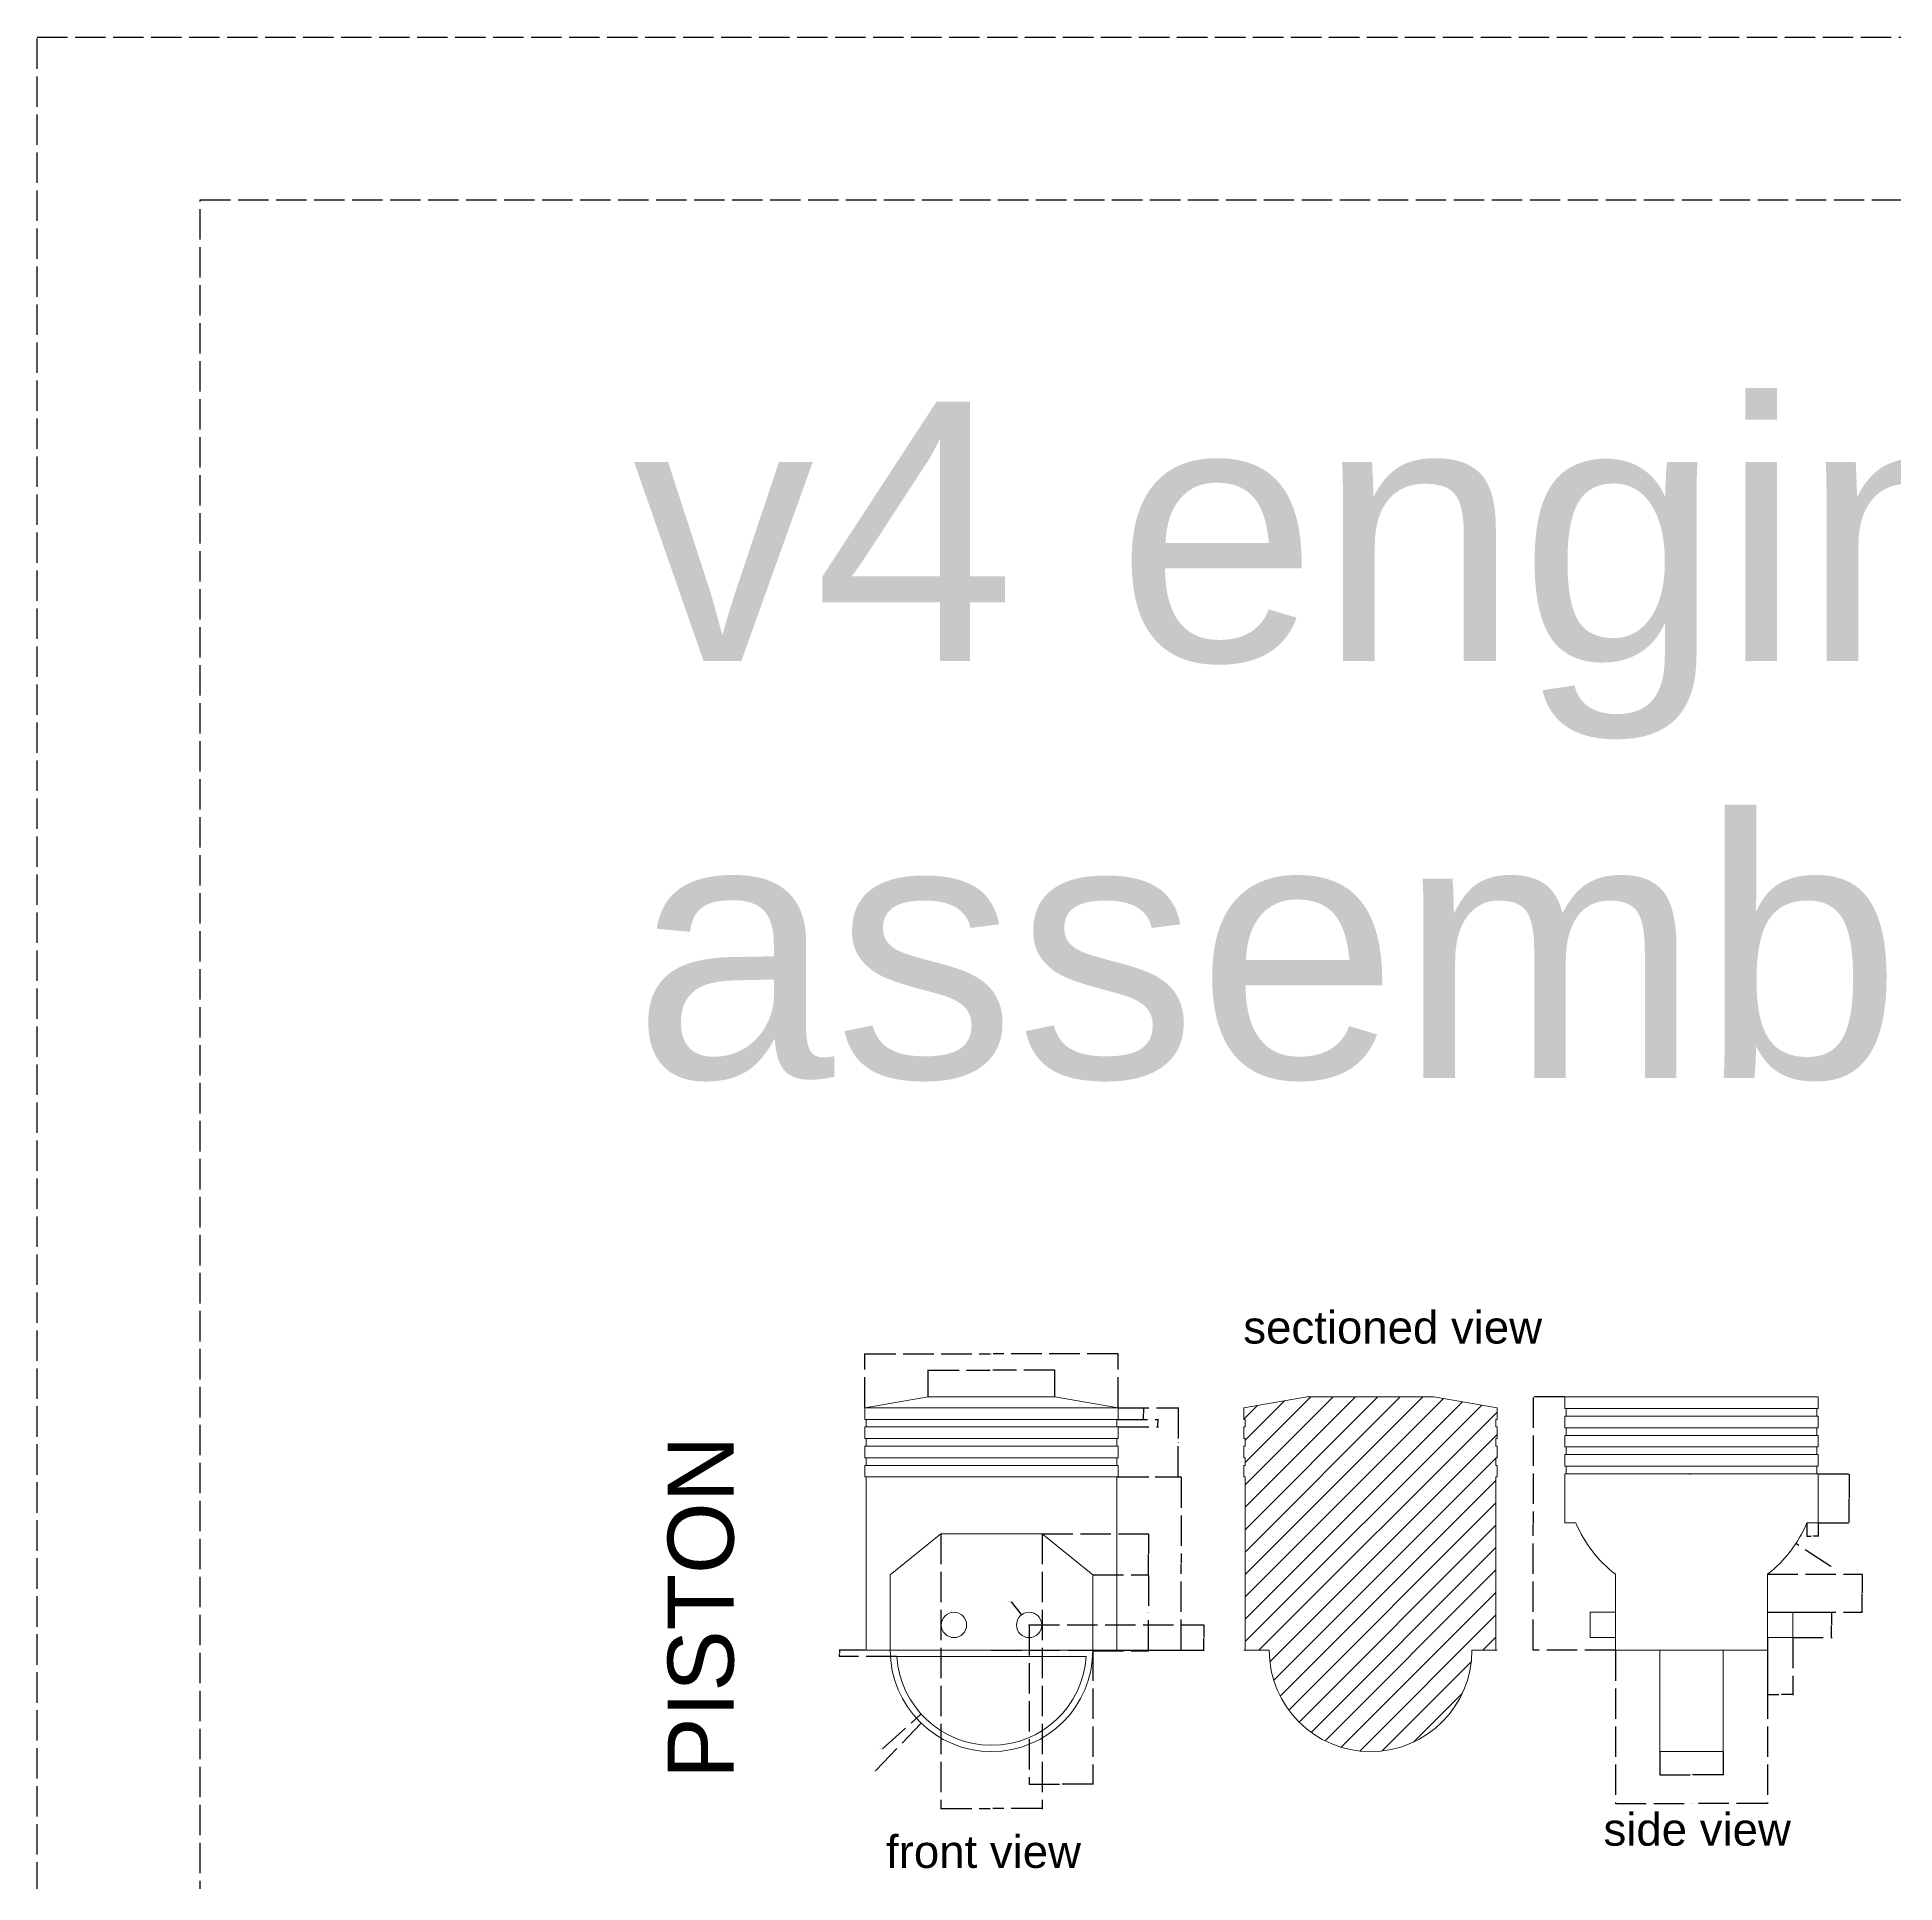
# Model space of a CAD drawing. Header units: inches. Extents: x -144 to 2107, y -181 to 1647.
# Drawn here: x -144 to 589, y 918 to 1647 of the extents above; entities that cross this region are included whole.
import ezdxf

# ---------------------------------------------------------------- set-up
doc = ezdxf.new("R2010")
doc.units = ezdxf.units.IN
doc.header["$MEASUREMENT"] = 0
doc.linetypes.add('ACAD_ISO02W100', pattern=[15, 12, -3])
doc.layers.add('Layer7', color=30, linetype='ACAD_ISO02W100')
doc.layers.add('piston', color=10, linetype='FENCELINE2', lineweight=15)
doc.styles.add('Annotative', font='arial.ttf')
doc.styles.get("Standard").update_dxf_attribs({"font": 'arial.ttf'})
doc.linetypes.add('FENCELINE2', pattern='A,0.25,-0.1,[132,ltypeshp.shx,S=0.1,R=0,X=-0.1,Y=0],-0.1,1', length=1.45)
doc.dimstyles.get("Standard").update_dxf_attribs({"dimtxt": 0.18, "dimasz": 0.18, "dimexe": 0.18, "dimexo": 0.0625, "dimgap": 0.09, "dimtad": 0, "dimtih": 1, "dimtoh": 1, "dimdec": 4, "dimzin": 0, "dimdsep": 46, "dimtxsty": 'Standard', "dimcen": 0.09, "dimadec": 0, "dimazin": 0, "dimtfac": 1, "dimtdec": 4, "dimtofl": 0, "dimtmove": 0, "dimatfit": 3, "dimfxl": 1, "dimtolj": 1, "dimtzin": 0, "dimarcsym": 0})

# ---------------------------------------------------------------- blocks, each defined once
blk = doc.blocks.new('*U27')
at = {"layer": 'piston'}
for p, q in [((4.25, -50), (4.25, 50)), ((8.83, -50), (8.83, 50))]:
    blk.add_line(p, q, dxfattribs=at)
blk = doc.blocks.new('*U28')
at = {"layer": 'piston', "color": 0, "linetype": 'ByBlock', "lineweight": -2, "transparency": 16777216, "rotation": 270}
for p in [(500, 800), (500, 792.42), (500, 784.84), (500, 777.26)]:
    blk.add_blockref('*U27', p, dxfattribs=at)
blk = doc.blocks.new('*U75')
at = {"layer": 'piston'}
for p, q in [((4.58, 49.5), (4.58, -0.5)), ((7.58, 49.5), (7.58, -0.5))]:
    blk.add_line(p, q, dxfattribs=at)
blk = doc.blocks.new('*U76')
at = {"layer": 'piston', "color": 0, "linetype": 'ByBlock', "lineweight": -2, "transparency": 16777216, "rotation": 270}
for p in [(501.78, 1109.75), (501.78, 1102.17), (501.78, 1094.59), (501.78, 1087.01)]:
    blk.add_blockref('*U75', p, dxfattribs=at)
blk = doc.blocks.new('*U77')
at = {"layer": 'piston'}
for p, q in [((4.58, 49.5), (4.58, -0.5)), ((7.58, 49.5), (7.58, -0.5))]:
    blk.add_line(p, q, dxfattribs=at)
blk = doc.blocks.new('*U78')
at = {"layer": 'piston', "color": 0, "linetype": 'ByBlock', "lineweight": -2, "transparency": 16777216, "rotation": 270}
for p in [(501.78, 1109.75), (501.78, 1102.17), (501.78, 1094.59), (501.78, 1087.01)]:
    blk.add_blockref('*U77', p, dxfattribs=at)
blk = doc.blocks.new('*D79')
at = {"layer": 'Defpoints', "color": 0, "transparency": 16777216}
for p in [(282.41, 1105.5), (282.41, 1100.92), (292.43, 1100.92)]:
    blk.add_point(p, dxfattribs=at)
at = {"layer": 'Layer7', "color": 0, "lineweight": -2, "transparency": 16777216}
for p, q in [((282.48, 1105.5), (292.61, 1105.5)), ((282.48, 1100.92), (292.61, 1100.92)), ((292.43, 1105.32), (292.43, 1103.39)), ((292.43, 1101.1), (292.43, 1103.03))]:
    blk.add_line(p, q, dxfattribs=at)
at = {"layer": 'Layer7', "color": 0, "transparency": 16777216}
for points in [[(292.4, 1105.32), (292.46, 1105.32), (292.43, 1105.5)], [(292.4, 1101.1), (292.46, 1101.1), (292.43, 1100.92)]]:
    blk.add_solid(points, dxfattribs=at)
at = {"layer": 'Layer7', "color": 0, "transparency": 16777216, "insert": (292.43, 1103.21), "char_height": 0.18, "attachment_point": 5}
blk.add_mtext('\\A1;4.5800', dxfattribs=at)
blk = doc.blocks.new('*D80')
at = {"layer": 'Defpoints', "color": 0, "transparency": 16777216}
for p in [(281.91, 1100.92), (298.09, 1100.92), (282.41, 1097.92)]:
    blk.add_point(p, dxfattribs=at)
at = {"layer": 'Layer7', "color": 0, "lineweight": -2, "transparency": 16777216}
for p, q in [((281.98, 1100.92), (298.27, 1100.92)), ((298.09, 1100.74), (298.09, 1099.6)), ((282.48, 1097.92), (298.27, 1097.92)), ((298.09, 1098.1), (298.09, 1099.24))]:
    blk.add_line(p, q, dxfattribs=at)
at = {"layer": 'Layer7', "color": 0, "transparency": 16777216}
for points in [[(298.06, 1100.74), (298.12, 1100.74), (298.09, 1100.92)], [(298.06, 1098.1), (298.12, 1098.1), (298.09, 1097.92)]]:
    blk.add_solid(points, dxfattribs=at)
at = {"layer": 'Layer7', "color": 0, "transparency": 16777216, "insert": (298.09, 1099.42), "char_height": 0.18, "attachment_point": 5}
blk.add_mtext('\\A1;3.0000', dxfattribs=at)
blk = doc.blocks.new('*D81')
at = {"layer": 'Defpoints', "color": 0, "transparency": 16777216}
for p in [(282.41, 1126.74), (182.41, 1105.5), (282.41, 1105.5)]:
    blk.add_point(p, dxfattribs=at)
at = {"layer": 'Layer7', "color": 0, "lineweight": -2, "transparency": 16777216}
for p, q in [((182.41, 1105.56), (182.41, 1126.92)), ((182.59, 1126.74), (231.82, 1126.74)), ((282.23, 1126.74), (233.01, 1126.74)), ((282.41, 1105.56), (282.41, 1126.92))]:
    blk.add_line(p, q, dxfattribs=at)
at = {"layer": 'Layer7', "color": 0, "transparency": 16777216}
for points in [[(182.59, 1126.77), (182.59, 1126.71), (182.41, 1126.74)], [(282.23, 1126.77), (282.23, 1126.71), (282.41, 1126.74)]]:
    blk.add_solid(points, dxfattribs=at)
at = {"layer": 'Layer7', "color": 0, "transparency": 16777216, "insert": (232.41, 1126.74), "char_height": 0.18, "attachment_point": 5}
blk.add_mtext('\\A1;100.0000', dxfattribs=at)
blk = doc.blocks.new('*D82')
at = {"layer": 'Defpoints', "color": 0, "transparency": 16777216}
for p in [(257.41, 1120.3), (207.41, 1109.75), (257.41, 1109.75)]:
    blk.add_point(p, dxfattribs=at)
at = {"layer": 'Layer7', "color": 0, "lineweight": -2, "transparency": 16777216}
for p, q in [((207.41, 1109.81), (207.41, 1120.48)), ((207.59, 1120.3), (231.88, 1120.3)), ((257.23, 1120.3), (232.95, 1120.3)), ((257.41, 1109.81), (257.41, 1120.48))]:
    blk.add_line(p, q, dxfattribs=at)
at = {"layer": 'Layer7', "color": 0, "transparency": 16777216}
for points in [[(207.59, 1120.33), (207.59, 1120.27), (207.41, 1120.3)], [(257.23, 1120.33), (257.23, 1120.27), (257.41, 1120.3)]]:
    blk.add_solid(points, dxfattribs=at)
at = {"layer": 'Layer7', "color": 0, "transparency": 16777216, "insert": (232.41, 1120.3), "char_height": 0.18, "attachment_point": 5}
blk.add_mtext('\\A1;50.0000', dxfattribs=at)
blk = doc.blocks.new('*D83')
at = {"layer": 'Defpoints', "color": 0, "transparency": 16777216}
for p in [(282.41, 1105.5), (306.16, 1105.5), (282.41, 1078.18)]:
    blk.add_point(p, dxfattribs=at)
at = {"layer": 'Layer7', "color": 0, "lineweight": -2, "transparency": 16777216}
for p, q in [((282.48, 1105.5), (306.34, 1105.5)), ((306.16, 1105.32), (306.16, 1092.02)), ((306.16, 1078.36), (306.16, 1091.66)), ((282.48, 1078.18), (306.34, 1078.18))]:
    blk.add_line(p, q, dxfattribs=at)
at = {"layer": 'Layer7', "color": 0, "transparency": 16777216}
for points in [[(306.13, 1105.32), (306.19, 1105.32), (306.16, 1105.5)], [(306.13, 1078.36), (306.19, 1078.36), (306.16, 1078.18)]]:
    blk.add_solid(points, dxfattribs=at)
at = {"layer": 'Layer7', "color": 0, "transparency": 16777216, "insert": (306.16, 1091.84), "char_height": 0.18, "attachment_point": 5}
blk.add_mtext('\\A1;27.3200', dxfattribs=at)
blk = doc.blocks.new('*D84')
at = {"layer": 'Defpoints', "color": 0, "transparency": 16777216}
for p in [(281.91, 1078.18), (281.91, 1009.75), (307.23, 1009.75)]:
    blk.add_point(p, dxfattribs=at)
at = {"layer": 'Layer7', "color": 0, "lineweight": -2, "transparency": 16777216}
for p, q in [((281.98, 1078.18), (307.41, 1078.18)), ((307.23, 1078), (307.23, 1044.15)), ((307.23, 1009.93), (307.23, 1043.78)), ((281.98, 1009.75), (307.41, 1009.75))]:
    blk.add_line(p, q, dxfattribs=at)
at = {"layer": 'Layer7', "color": 0, "transparency": 16777216}
for points in [[(307.2, 1078), (307.26, 1078), (307.23, 1078.18)], [(307.2, 1009.93), (307.26, 1009.93), (307.23, 1009.75)]]:
    blk.add_solid(points, dxfattribs=at)
at = {"layer": 'Layer7', "color": 0, "transparency": 16777216, "insert": (307.23, 1043.97), "char_height": 0.18, "attachment_point": 5}
blk.add_mtext('\\A1;68.4300', dxfattribs=at)
blk = doc.blocks.new('*D85')
at = {"layer": 'Defpoints', "color": 0, "transparency": 16777216}
for p in [(272.41, 1039.5), (272.41, 1009.5), (294.33, 1009.5)]:
    blk.add_point(p, dxfattribs=at)
at = {"layer": 'Layer7', "color": 0, "lineweight": -2, "transparency": 16777216}
for p, q in [((272.48, 1039.5), (294.51, 1039.5)), ((294.33, 1039.32), (294.33, 1024.68)), ((294.33, 1009.68), (294.33, 1024.32)), ((272.48, 1009.5), (294.51, 1009.5))]:
    blk.add_line(p, q, dxfattribs=at)
at = {"layer": 'Layer7', "color": 0, "transparency": 16777216}
for points in [[(294.3, 1039.32), (294.36, 1039.32), (294.33, 1039.5)], [(294.3, 1009.68), (294.36, 1009.68), (294.33, 1009.5)]]:
    blk.add_solid(points, dxfattribs=at)
at = {"layer": 'Layer7', "color": 0, "transparency": 16777216, "insert": (294.33, 1024.5), "char_height": 0.18, "attachment_point": 5}
blk.add_mtext('\\A1;30.0000', dxfattribs=at)
blk = doc.blocks.new('*D86')
at = {"layer": 'Defpoints', "color": 0, "transparency": 16777216}
for p in [(252.41, 1055.75), (272.41, 1039.5), (294.33, 1039.5)]:
    blk.add_point(p, dxfattribs=at)
at = {"layer": 'Layer7', "color": 0, "lineweight": -2, "transparency": 16777216}
for p, q in [((252.48, 1055.75), (294.51, 1055.75)), ((294.33, 1055.57), (294.33, 1047.81)), ((294.33, 1039.68), (294.33, 1047.44)), ((272.48, 1039.5), (294.51, 1039.5))]:
    blk.add_line(p, q, dxfattribs=at)
at = {"layer": 'Layer7', "color": 0, "transparency": 16777216}
for points in [[(294.3, 1055.57), (294.36, 1055.57), (294.33, 1055.75)], [(294.3, 1039.68), (294.36, 1039.68), (294.33, 1039.5)]]:
    blk.add_solid(points, dxfattribs=at)
at = {"layer": 'Layer7', "color": 0, "transparency": 16777216, "insert": (294.33, 1047.62), "char_height": 0.18, "attachment_point": 5}
blk.add_mtext('\\A1;16.2529', dxfattribs=at)
blk = doc.blocks.new('*D87')
at = {"layer": 'Defpoints', "color": 0, "transparency": 16777216}
for p in [(212.41, 1055.75), (252.41, 1055.75), (252.41, 947.25)]:
    blk.add_point(p, dxfattribs=at)
at = {"layer": 'Layer7', "color": 0, "lineweight": -2, "transparency": 16777216}
for p, q in [((212.41, 1055.69), (212.41, 947.07)), ((252.41, 1055.69), (252.41, 947.07)), ((212.59, 947.25), (231.88, 947.25)), ((252.23, 947.25), (232.95, 947.25))]:
    blk.add_line(p, q, dxfattribs=at)
at = {"layer": 'Layer7', "color": 0, "transparency": 16777216}
for points in [[(212.59, 947.28), (212.59, 947.22), (212.41, 947.25)], [(252.23, 947.28), (252.23, 947.22), (252.41, 947.25)]]:
    blk.add_solid(points, dxfattribs=at)
at = {"layer": 'Layer7', "color": 0, "transparency": 16777216, "insert": (232.41, 947.25), "char_height": 0.18, "attachment_point": 5}
blk.add_mtext('\\A1;40.0000', dxfattribs=at)
blk = doc.blocks.new('*D88')
at = {"layer": 'Defpoints', "color": 0, "transparency": 16777216}
for p in [(247.24, 1019.75), (272.41, 1009.75), (272.41, 956.92)]:
    blk.add_point(p, dxfattribs=at)
at = {"layer": 'Layer7', "color": 0, "lineweight": -2, "transparency": 16777216}
for p, q in [((247.24, 1019.69), (247.24, 956.74)), ((272.41, 1009.69), (272.41, 956.74)), ((247.42, 956.92), (259.31, 956.92)), ((272.23, 956.92), (260.35, 956.92))]:
    blk.add_line(p, q, dxfattribs=at)
at = {"layer": 'Layer7', "color": 0, "transparency": 16777216}
for points in [[(247.42, 956.95), (247.42, 956.89), (247.24, 956.92)], [(272.23, 956.95), (272.23, 956.89), (272.41, 956.92)]]:
    blk.add_solid(points, dxfattribs=at)
at = {"layer": 'Layer7', "color": 0, "transparency": 16777216, "insert": (259.83, 956.92), "char_height": 0.18, "attachment_point": 5}
blk.add_mtext('\\A1;25.1731', dxfattribs=at)
blk = doc.blocks.new('*D89')
at = {"layer": 'Defpoints', "color": 0, "transparency": 16777216}
for p in [(247.24, 1019.75), (232.41, 1009.75), (316.2, 1009.75)]:
    blk.add_point(p, dxfattribs=at)
at = {"layer": 'Layer7', "color": 0, "lineweight": -2, "transparency": 16777216}
for p, q in [((247.3, 1019.75), (316.38, 1019.75)), ((316.2, 1019.57), (316.2, 1014.93)), ((316.2, 1009.93), (316.2, 1014.57)), ((232.48, 1009.75), (316.38, 1009.75))]:
    blk.add_line(p, q, dxfattribs=at)
at = {"layer": 'Layer7', "color": 0, "transparency": 16777216}
for points in [[(316.17, 1019.57), (316.23, 1019.57), (316.2, 1019.75)], [(316.17, 1009.93), (316.23, 1009.93), (316.2, 1009.75)]]:
    blk.add_solid(points, dxfattribs=at)
at = {"layer": 'Layer7', "color": 0, "transparency": 16777216, "insert": (316.2, 1014.75), "char_height": 0.18, "attachment_point": 5}
blk.add_mtext('\\A1;10.0000', dxfattribs=at)
blk = doc.blocks.new('*D90')
at = {"layer": 'Defpoints', "color": 0, "transparency": 16777216}
for p in [(244.2, 1023.72), (250.29, 1015.79)]:
    blk.add_point(p, dxfattribs=at)
at = {"layer": 'Layer7', "color": 0, "lineweight": -2, "transparency": 16777216}
for p, q in [((240.01, 1028.93), (240.19, 1028.93)), ((240.19, 1028.93), (244.09, 1023.86)), ((247.15, 1019.75), (247.33, 1019.75)), ((247.24, 1019.66), (247.24, 1019.84))]:
    blk.add_line(p, q, dxfattribs=at)
at = {"layer": 'Layer7', "color": 0, "transparency": 16777216}
blk.add_solid([(244.11, 1023.88), (244.06, 1023.84), (244.2, 1023.72)], dxfattribs=at)
at = {"layer": 'Layer7', "color": 0, "transparency": 16777216, "insert": (239.37, 1028.93), "char_height": 0.18, "attachment_point": 5}
blk.add_mtext('\\A1;∅10.0000', dxfattribs=at)
blk = doc.blocks.new('*D91')
at = {"layer": 'Defpoints', "color": 0, "transparency": 16777216}
for p in [(232.41, 1009.75), (204.68, 980.92)]:
    blk.add_point(p, dxfattribs=at)
at = {"layer": 'Layer7', "color": 0, "lineweight": -2, "transparency": 16777216}
for p, q in [((232.32, 1009.75), (232.5, 1009.75)), ((232.41, 1009.66), (232.41, 1009.84)), ((186.76, 962.29), (204.56, 980.79)), ((186.58, 962.29), (186.76, 962.29))]:
    blk.add_line(p, q, dxfattribs=at)
at = {"layer": 'Layer7', "color": 0, "transparency": 16777216}
blk.add_solid([(204.54, 980.81), (204.58, 980.77), (204.68, 980.92)], dxfattribs=at)
at = {"layer": 'Layer7', "color": 0, "transparency": 16777216, "insert": (185.96, 962.29), "char_height": 0.18, "attachment_point": 5}
blk.add_mtext('\\A1;R40.0000', dxfattribs=at)
blk = doc.blocks.new('*D92')
at = {"layer": 'Defpoints', "color": 0, "transparency": 16777216}
for p in [(232.41, 1009.75), (204.6, 984.6)]:
    blk.add_point(p, dxfattribs=at)
at = {"layer": 'Layer7', "color": 0, "lineweight": -2, "transparency": 16777216}
for p, q in [((232.32, 1009.75), (232.5, 1009.75)), ((232.41, 1009.66), (232.41, 1009.84)), ((189.5, 970.95), (204.46, 984.48)), ((189.32, 970.95), (189.5, 970.95))]:
    blk.add_line(p, q, dxfattribs=at)
at = {"layer": 'Layer7', "color": 0, "transparency": 16777216}
blk.add_solid([(204.44, 984.5), (204.48, 984.46), (204.6, 984.6)], dxfattribs=at)
at = {"layer": 'Layer7', "color": 0, "transparency": 16777216, "insert": (188.7, 970.95), "char_height": 0.18, "attachment_point": 5}
blk.add_mtext('\\A1;R37.5000', dxfattribs=at)
blk = doc.blocks.new('*D93')
at = {"layer": 'Defpoints', "color": 0, "transparency": 16777216}
for p in [(172.4, 1007.25), (182.41, 1009.75), (195, 1007.25)]:
    blk.add_point(p, dxfattribs=at)
at = {"layer": 'Layer7', "color": 0, "lineweight": -2, "transparency": 16777216}
for p, q in [((182.35, 1009.75), (172.22, 1009.75)), ((194.94, 1007.25), (172.22, 1007.25)), ((172.4, 1009.57), (172.4, 1008.68)), ((172.4, 1007.43), (172.4, 1008.32))]:
    blk.add_line(p, q, dxfattribs=at)
at = {"layer": 'Layer7', "color": 0, "transparency": 16777216}
for points in [[(172.37, 1009.57), (172.43, 1009.57), (172.4, 1009.75)], [(172.37, 1007.43), (172.43, 1007.43), (172.4, 1007.25)]]:
    blk.add_solid(points, dxfattribs=at)
at = {"layer": 'Layer7', "color": 0, "transparency": 16777216, "insert": (172.4, 1008.5), "char_height": 0.18, "attachment_point": 5}
blk.add_mtext('\\A1;2.5000', dxfattribs=at)
blk = doc.blocks.new('*D94')
at = {"layer": 'Defpoints', "color": 0, "transparency": 16777216}
for p in [(496.23, 969.75), (521.23, 969.75), (521.23, 960.58)]:
    blk.add_point(p, dxfattribs=at)
at = {"layer": 'Layer7', "color": 0, "lineweight": -2, "transparency": 16777216}
for p, q in [((496.23, 969.69), (496.23, 960.4)), ((521.23, 969.69), (521.23, 960.4)), ((496.41, 960.58), (508.19, 960.58)), ((521.05, 960.58), (509.26, 960.58))]:
    blk.add_line(p, q, dxfattribs=at)
at = {"layer": 'Layer7', "color": 0, "transparency": 16777216}
for points in [[(496.41, 960.61), (496.41, 960.55), (496.23, 960.58)], [(521.05, 960.61), (521.05, 960.55), (521.23, 960.58)]]:
    blk.add_solid(points, dxfattribs=at)
at = {"layer": 'Layer7', "color": 0, "transparency": 16777216, "insert": (508.73, 960.58), "char_height": 0.18, "attachment_point": 5}
blk.add_mtext('\\A1;25.0000', dxfattribs=at)
blk = doc.blocks.new('*D95')
at = {"layer": 'Defpoints', "color": 0, "transparency": 16777216}
for p in [(478.73, 1009.75), (538.73, 1009.75), (538.73, 949.3)]:
    blk.add_point(p, dxfattribs=at)
at = {"layer": 'Layer7', "color": 0, "lineweight": -2, "transparency": 16777216}
for p, q in [((478.73, 1009.69), (478.73, 949.12)), ((538.73, 1009.69), (538.73, 949.12)), ((478.91, 949.3), (508.19, 949.3)), ((538.55, 949.3), (509.26, 949.3))]:
    blk.add_line(p, q, dxfattribs=at)
at = {"layer": 'Layer7', "color": 0, "transparency": 16777216}
for points in [[(478.91, 949.33), (478.91, 949.27), (478.73, 949.3)], [(538.55, 949.33), (538.55, 949.27), (538.73, 949.3)]]:
    blk.add_solid(points, dxfattribs=at)
at = {"layer": 'Layer7', "color": 0, "transparency": 16777216, "insert": (508.73, 949.3), "char_height": 0.18, "attachment_point": 5}
blk.add_mtext('\\A1;60.0000', dxfattribs=at)
blk = doc.blocks.new('*D96')
at = {"layer": 'Defpoints', "color": 0, "transparency": 16777216}
for p in [(538.73, 1014.75), (548.73, 1014.75), (548.73, 992.25)]:
    blk.add_point(p, dxfattribs=at)
at = {"layer": 'Layer7', "color": 0, "lineweight": -2, "transparency": 16777216}
for p, q in [((538.73, 1014.69), (538.73, 992.07)), ((548.73, 1014.69), (548.73, 992.07)), ((538.91, 992.25), (543.2, 992.25)), ((548.55, 992.25), (544.25, 992.25))]:
    blk.add_line(p, q, dxfattribs=at)
at = {"layer": 'Layer7', "color": 0, "transparency": 16777216}
for points in [[(538.91, 992.28), (538.91, 992.22), (538.73, 992.25)], [(548.55, 992.28), (548.55, 992.22), (548.73, 992.25)]]:
    blk.add_solid(points, dxfattribs=at)
at = {"layer": 'Layer7', "color": 0, "transparency": 16777216, "insert": (543.73, 992.25), "char_height": 0.18, "attachment_point": 5}
blk.add_mtext('\\A1;10.0000', dxfattribs=at)
blk = doc.blocks.new('*D97')
at = {"layer": 'Defpoints', "color": 0, "transparency": 16777216}
for p in [(548.73, 1024.75), (548.73, 1014.75), (564.09, 1014.75)]:
    blk.add_point(p, dxfattribs=at)
at = {"layer": 'Layer7', "color": 0, "lineweight": -2, "transparency": 16777216}
for p, q in [((548.79, 1024.75), (564.27, 1024.75)), ((564.09, 1024.57), (564.09, 1019.93)), ((564.09, 1014.93), (564.09, 1019.57)), ((548.79, 1014.75), (564.27, 1014.75))]:
    blk.add_line(p, q, dxfattribs=at)
at = {"layer": 'Layer7', "color": 0, "transparency": 16777216}
for points in [[(564.06, 1024.57), (564.12, 1024.57), (564.09, 1024.75)], [(564.06, 1014.93), (564.12, 1014.93), (564.09, 1014.75)]]:
    blk.add_solid(points, dxfattribs=at)
at = {"layer": 'Layer7', "color": 0, "transparency": 16777216, "insert": (564.09, 1019.75), "char_height": 0.18, "attachment_point": 5}
blk.add_mtext('\\A1;10.0000', dxfattribs=at)
blk = doc.blocks.new('*D98')
at = {"layer": 'Defpoints', "color": 0, "transparency": 16777216}
for p in [(508.19, 1079.34), (549.97, 1051.88)]:
    blk.add_point(p, dxfattribs=at)
at = {"layer": 'Layer7', "color": 0, "lineweight": -2, "transparency": 16777216}
for p, q in [((508.1, 1079.34), (508.28, 1079.34)), ((508.19, 1079.25), (508.19, 1079.43)), ((563.72, 1042.84), (550.12, 1051.78)), ((563.9, 1042.84), (563.72, 1042.84))]:
    blk.add_line(p, q, dxfattribs=at)
at = {"layer": 'Layer7', "color": 0, "transparency": 16777216}
blk.add_solid([(550.14, 1051.8), (550.1, 1051.75), (549.97, 1051.88)], dxfattribs=at)
at = {"layer": 'Layer7', "color": 0, "transparency": 16777216, "insert": (564.52, 1042.84), "char_height": 0.18, "attachment_point": 5}
blk.add_mtext('\\A1;R50.0000', dxfattribs=at)
blk = doc.blocks.new('*D99')
at = {"layer": 'Defpoints', "color": 0, "transparency": 16777216}
for p in [(538.73, 1039.75), (538.73, 1024.75), (576.11, 1024.75)]:
    blk.add_point(p, dxfattribs=at)
at = {"layer": 'Layer7', "color": 0, "lineweight": -2, "transparency": 16777216}
for p, q in [((538.79, 1039.75), (576.29, 1039.75)), ((576.11, 1039.57), (576.11, 1032.43)), ((576.11, 1024.93), (576.11, 1032.07)), ((538.79, 1024.75), (576.29, 1024.75))]:
    blk.add_line(p, q, dxfattribs=at)
at = {"layer": 'Layer7', "color": 0, "transparency": 16777216}
for points in [[(576.08, 1039.57), (576.14, 1039.57), (576.11, 1039.75)], [(576.08, 1024.93), (576.14, 1024.93), (576.11, 1024.75)]]:
    blk.add_solid(points, dxfattribs=at)
at = {"layer": 'Layer7', "color": 0, "transparency": 16777216, "insert": (576.11, 1032.25), "char_height": 0.18, "attachment_point": 5}
blk.add_mtext('\\A1;15.0000', dxfattribs=at)
blk = doc.blocks.new('*D100')
at = {"layer": 'Defpoints', "color": 0, "transparency": 16777216}
for p in [(554.3, 1060), (558.73, 1060), (554.3, 1054.85)]:
    blk.add_point(p, dxfattribs=at)
at = {"layer": 'Layer7', "color": 0, "lineweight": -2, "transparency": 16777216}
for p, q in [((554.3, 1059.94), (554.3, 1054.67)), ((558.73, 1059.94), (558.73, 1054.67)), ((554.48, 1054.85), (556.04, 1054.85)), ((558.55, 1054.85), (556.98, 1054.85))]:
    blk.add_line(p, q, dxfattribs=at)
at = {"layer": 'Layer7', "color": 0, "transparency": 16777216}
for points in [[(554.48, 1054.88), (554.48, 1054.82), (554.3, 1054.85)], [(558.55, 1054.88), (558.55, 1054.82), (558.73, 1054.85)]]:
    blk.add_solid(points, dxfattribs=at)
at = {"layer": 'Layer7', "color": 0, "transparency": 16777216, "insert": (556.51, 1054.85), "char_height": 0.18, "attachment_point": 5}
blk.add_mtext('\\A1;4.4300', dxfattribs=at)
blk = doc.blocks.new('*D101')
at = {"layer": 'Defpoints', "color": 0, "transparency": 16777216}
for p in [(558.73, 1079.43), (558.73, 1060), (571.03, 1060)]:
    blk.add_point(p, dxfattribs=at)
at = {"layer": 'Layer7', "color": 0, "lineweight": -2, "transparency": 16777216}
for p, q in [((558.79, 1079.43), (571.21, 1079.43)), ((571.03, 1079.25), (571.03, 1069.9)), ((571.03, 1060.18), (571.03, 1069.53)), ((558.79, 1060), (571.21, 1060))]:
    blk.add_line(p, q, dxfattribs=at)
at = {"layer": 'Layer7', "color": 0, "transparency": 16777216}
for points in [[(571, 1079.25), (571.06, 1079.25), (571.03, 1079.43)], [(571, 1060.18), (571.06, 1060.18), (571.03, 1060)]]:
    blk.add_solid(points, dxfattribs=at)
at = {"layer": 'Layer7', "color": 0, "transparency": 16777216, "insert": (571.03, 1069.72), "char_height": 0.18, "attachment_point": 5}
blk.add_mtext('\\A1;19.4300', dxfattribs=at)
blk = doc.blocks.new('*D102')
at = {"layer": 'Defpoints', "color": 0, "transparency": 16777216}
for p in [(458.73, 1109.75), (446.24, 1009.75), (478.73, 1009.75)]:
    blk.add_point(p, dxfattribs=at)
at = {"layer": 'Layer7', "color": 0, "lineweight": -2, "transparency": 16777216}
for p, q in [((458.66, 1109.75), (446.06, 1109.75)), ((446.24, 1109.57), (446.24, 1059.93)), ((446.24, 1009.93), (446.24, 1059.57)), ((478.66, 1009.75), (446.06, 1009.75))]:
    blk.add_line(p, q, dxfattribs=at)
at = {"layer": 'Layer7', "color": 0, "transparency": 16777216}
for points in [[(446.21, 1109.57), (446.27, 1109.57), (446.24, 1109.75)], [(446.21, 1009.93), (446.27, 1009.93), (446.24, 1009.75)]]:
    blk.add_solid(points, dxfattribs=at)
at = {"layer": 'Layer7', "color": 0, "transparency": 16777216, "insert": (446.24, 1059.75), "char_height": 0.18, "attachment_point": 5}
blk.add_mtext('\\A1;100.0000', dxfattribs=at)

msp = doc.modelspace()

# ---------------------------------------------------------------- hatches: boundary and pattern name
at = {"layer": 'Layer7'}
h = msp.add_hatch(dxfattribs=at)
h.set_pattern_fill('ANSI31', color=256, scale=50)
h.paths.add_polyline_path([(431.56407, 1078.18068), (432.06407, 1078.18068), (432.06407, 1082.76068), (431.56407, 1082.76068), (431.56407, 1085.76068), (432.06407, 1085.76068), (432.06407, 1090.34068), (431.56407, 1090.34068), (431.56407, 1093.34068), (432.06407, 1093.34068), (432.06407, 1097.92068), (431.56407, 1097.92068), (431.56407, 1100.92068), (432.06407, 1100.92068), (432.06407, 1105.50068), (407.06407, 1109.75068), (382.06407, 1109.75068), (357.06407, 1109.75068), (332.06407, 1105.50068), (332.06407, 1100.92068), (332.56407, 1100.92068), (332.56407, 1097.92068), (332.06407, 1097.92068), (332.06407, 1093.34068), (332.56407, 1093.34068), (332.56407, 1090.34068), (332.06407, 1090.34068), (332.06407, 1085.76068), (332.56407, 1085.76068), (332.56407, 1082.76068), (332.06407, 1082.76068), (332.06407, 1078.18068), (332.56407, 1078.18068), (332.56407, 1009.75068), (342.06487, 1009.75068), (342.06487, 1009.49774, 0.993696461), (422.06327, 1009.49774), (422.06327, 1009.75068), (431.56407, 1009.75068)])

# ---------------------------------------------------------------- linework, layer by layer
for points in [[(-144.37405, 1646.62134), (2107.23893, 1646.62134), (2107.23893, -180.94116), (-144.37405, -180.94116)], [(-80.04224, 1582.33522), (2052.09739, 1582.33522), (2052.09739, -98.28758), (-80.04224, -98.28758)]]:
    msp.add_lwpolyline(points, close=True, dxfattribs=at)
at = {"layer": 'piston'}
for p, q in [((182.4149, 1105.50068), (207.4149, 1109.75068)), ((207.4149, 1109.75068), (232.4149, 1109.75068)), ((232.4149, 1109.75068), (207.4149, 1109.75068)), ((232.4149, 1109.75068), (257.4149, 1109.75068)), ((282.4149, 1105.50068), (257.4149, 1109.75068)), ((332.06407, 1105.50068), (357.06407, 1109.75068)), ((357.06407, 1109.75068), (382.06407, 1109.75068)), ((382.06407, 1109.75068), (357.06407, 1109.75068)), ((382.06407, 1109.75068), (407.06407, 1109.75068)), ((432.06407, 1105.50068), (407.06407, 1109.75068)), ((508.7269, 1109.75068), (458.7269, 1109.75068)), ((458.7269, 1109.75068), (458.7269, 1105.17068)), ((508.7269, 1109.75068), (458.7269, 1109.75068)), ((508.7269, 1109.75068), (558.7269, 1109.75068)), ((508.7269, 1109.75068), (558.7269, 1109.75068)), ((508.7269, 1109.75068), (558.7269, 1109.75068)), ((508.7269, 1109.75068), (558.7269, 1109.75068)), ((558.7269, 1109.75068), (558.7269, 1105.17068)), ((558.7269, 1109.75068), (558.7269, 1105.17068)), ((182.4149, 1100.92068), (182.4149, 1105.50068)), ((182.9149, 1097.92068), (182.9149, 1100.92068)), ((281.9149, 1097.92068), (281.9149, 1100.92068)), ((282.4149, 1105.50068), (282.4149, 1100.92068)), ((332.06407, 1100.92068), (332.06407, 1105.50068)), ((332.06407, 1100.92068), (332.56407, 1100.92068)), ((332.56407, 1097.92068), (332.56407, 1100.92068)), ((431.56407, 1097.92068), (431.56407, 1100.92068)), ((431.56407, 1100.92068), (432.06407, 1100.92068)), ((432.06407, 1105.50068), (432.06407, 1100.92068)), ((458.7269, 1102.17068), (458.7269, 1097.59068)), ((459.2269, 1105.17068), (459.2269, 1102.17068)), ((558.2269, 1105.17068), (558.2269, 1102.17068)), ((558.2269, 1105.17068), (558.2269, 1102.17068)), ((558.7269, 1102.17068), (558.7269, 1097.59068)), ((558.7269, 1102.17068), (558.7269, 1097.59068)), ((182.4149, 1093.34068), (182.4149, 1097.92068)), ((182.9149, 1090.34068), (182.9149, 1093.34068)), ((281.9149, 1090.34068), (281.9149, 1093.34068)), ((282.4149, 1097.92068), (282.4149, 1093.34068)), ((332.06407, 1093.34068), (332.06407, 1097.92068)), ((332.06407, 1097.92068), (332.56407, 1097.92068)), ((332.06407, 1093.34068), (332.56407, 1093.34068)), ((332.56407, 1090.34068), (332.56407, 1093.34068)), ((431.56407, 1097.92068), (432.06407, 1097.92068)), ((431.56407, 1090.34068), (431.56407, 1093.34068)), ((431.56407, 1093.34068), (432.06407, 1093.34068)), ((432.06407, 1097.92068), (432.06407, 1093.34068)), ((458.7269, 1094.59068), (458.7269, 1090.01068)), ((459.2269, 1097.59068), (459.2269, 1094.59068)), ((558.2269, 1097.59068), (558.2269, 1094.59068)), ((558.2269, 1097.59068), (558.2269, 1094.59068)), ((558.7269, 1094.59068), (558.7269, 1090.01068)), ((558.7269, 1094.59068), (558.7269, 1090.01068)), ((182.4149, 1085.76068), (182.4149, 1090.34068)), ((182.9149, 1082.76068), (182.9149, 1085.76068)), ((281.9149, 1082.76068), (281.9149, 1085.76068)), ((282.4149, 1090.34068), (282.4149, 1085.76068)), ((332.06407, 1085.76068), (332.06407, 1090.34068)), ((332.06407, 1090.34068), (332.56407, 1090.34068)), ((332.06407, 1085.76068), (332.56407, 1085.76068)), ((332.56407, 1082.76068), (332.56407, 1085.76068)), ((431.56407, 1090.34068), (432.06407, 1090.34068)), ((431.56407, 1082.76068), (431.56407, 1085.76068)), ((431.56407, 1085.76068), (432.06407, 1085.76068)), ((432.06407, 1090.34068), (432.06407, 1085.76068)), ((458.7269, 1087.01068), (458.7269, 1082.43068)), ((459.2269, 1090.01068), (459.2269, 1087.01068)), ((558.2269, 1090.01068), (558.2269, 1087.01068)), ((558.2269, 1090.01068), (558.2269, 1087.01068)), ((558.7269, 1087.01068), (558.7269, 1082.43068)), ((558.7269, 1087.01068), (558.7269, 1082.43068)), ((182.4149, 1078.18068), (182.4149, 1082.76068)), ((182.9149, 1009.75068), (182.9149, 1078.18068)), ((281.9149, 1009.75068), (281.9149, 1078.18068)), ((282.4149, 1082.76068), (282.4149, 1078.18068)), ((332.06407, 1078.18068), (332.06407, 1082.76068)), ((332.06407, 1082.76068), (332.56407, 1082.76068)), ((332.06407, 1078.18068), (332.56407, 1078.18068)), ((332.56407, 1009.75068), (332.56407, 1078.18068)), ((431.56407, 1082.76068), (432.06407, 1082.76068)), ((431.56407, 1009.75068), (431.56407, 1078.18068)), ((431.56407, 1078.18068), (432.06407, 1078.18068)), ((432.06407, 1082.76068), (432.06407, 1078.18068)), ((458.7269, 1079.43068), (458.7269, 1060.00068)), ((459.2269, 1082.43068), (459.2269, 1079.43068)), ((558.2269, 1082.43068), (558.2269, 1079.43068)), ((558.2269, 1082.43068), (558.2269, 1079.43068)), ((558.7269, 1079.43068), (558.7269, 1060.00068)), ((558.7269, 1079.43068), (558.7269, 1060.00068)), ((458.7269, 1060.00068), (463.1569, 1060.00068)), ((558.7269, 1060.00068), (554.2969, 1060.00068)), ((558.7269, 1060.00068), (554.2969, 1060.00068)), ((192.4157, 1039.49774), (212.4149, 1055.75068)), ((232.4149, 1055.75068), (212.4149, 1055.75068)), ((232.4149, 1055.75068), (252.4149, 1055.75068)), ((272.4141, 1039.49774), (252.4149, 1055.75068)), ((192.4157, 1009.49774), (192.4157, 1039.49774)), ((272.4141, 1009.49774), (272.4141, 1039.49774)), ((478.7269, 1009.75068), (478.7269, 1039.75068)), ((538.7269, 1009.75068), (538.7269, 1039.75068)), ((468.7269, 1014.75068), (468.7269, 1024.75068)), ((468.7269, 1024.75068), (478.7269, 1024.75068)), ((548.7269, 1024.75068), (538.7269, 1024.75068)), ((548.7269, 1014.75068), (548.7269, 1024.75068)), ((478.7269, 1014.75068), (468.7269, 1014.75068)), ((538.7269, 1014.75068), (548.7269, 1014.75068)), ((232.4149, 1009.75068), (182.4149, 1009.75068)), ((232.4149, 1007.25068), (194.99833, 1007.25068)), ((282.4149, 1009.75068), (232.4149, 1009.75068)), ((269.83148, 1007.25068), (232.4149, 1007.25068)), ((342.06487, 1009.75068), (332.06407, 1009.75068)), ((342.06487, 1009.49774), (342.06487, 1009.75068)), ((432.06407, 1009.75068), (422.06327, 1009.75068)), ((422.06327, 1009.49774), (422.06327, 1009.75068)), ((521.2269, 1009.75068), (478.7269, 1009.75068)), ((496.2269, 969.75068), (496.2269, 1009.75068)), ((521.2269, 969.75068), (521.2269, 1009.75068)), ((521.2269, 1009.75068), (538.7269, 1009.75068)), ((508.7269, 969.75068), (496.2269, 969.75068)), ((508.7269, 969.75068), (521.2269, 969.75068))]:
    msp.add_line(p, q, dxfattribs=at)
for centre in [(217.58878, 1019.75068), (247.24103, 1019.75068)]:
    msp.add_circle(centre, 5, dxfattribs=at)
for centre, radius, start, end in [((509.26468, 1079.34164), 50, 202.75672383, 232.35584335), ((508.18912, 1079.34164), 50, 307.64415665, 337.24327617), ((232.4149, 1009.75068), 40, 180, 0), ((232.4149, 1009.75068), 37.5, 183.82255373, 356.17744627), ((382.06407, 1009.75068), 40, 180, 0)]:
    msp.add_arc(centre, radius, start, end, dxfattribs=at)

# ---------------------------------------------------------------- block references
for name, p in [('*U28', (-267.5851, 309.75068)), ('*U76', (-42.54878, 0))]:
    msp.add_blockref(name, p, dxfattribs=at)
at = {"layer": 'piston', "xscale": -1}
msp.add_blockref('*U78', (1060.00258, 0), dxfattribs=at)

# ---------------------------------------------------------------- texts
at = {"layer": 'Layer7', "style": 'Annotative'}
for s, height, p in [('v4 engine ', 102.429133, (90.80367, 1400.28244)), ('assembly', 102.429133, (90.80367, 1235.73905)), ('sectioned view', 12.8748299, (331.81122, 1130.84418)), ('side view', 12.87483, (474.01962, 932.59785)), ('front view', 12.87483, (190.77327, 923.82588))]:
    msp.add_text(s, height=height, dxfattribs=at).set_placement(p)
msp.add_text('PISTON', height=26.045857, rotation=90, dxfattribs=at).set_placement((130.59357, 959.01277))

# ---------------------------------------------------------------- dimensions: what is measured, and where the dimension line sits
at = {"layer": 'Layer7'}
for base, p1, p2, picture, middle in [((282.4149, 1126.74447), (182.4149, 1105.50068), (282.4149, 1105.50068), '*D81', (232.4149, 1126.74447)), ((257.4149, 1120.29545), (207.4149, 1109.75068), (257.4149, 1109.75068), '*D82', (232.4149, 1120.29545)), ((554.2969, 1054.84702), (558.7269, 1060.00068), (554.2969, 1060.00068), '*D100', (556.5119, 1054.84702)), ((252.4149, 947.24645), (212.4149, 1055.75068), (252.4149, 1055.75068), '*D87', (232.4149, 947.24645)), ((272.4141, 956.92), (247.24103, 1019.75068), (272.4141, 1009.75068), '*D88', (259.82756, 956.92)), ((548.7269, 992.24623), (538.7269, 1014.75068), (548.7269, 1014.75068), '*D96', (543.7269, 992.24623)), ((538.7269, 949.29918), (478.7269, 1009.75068), (538.7269, 1009.75068), '*D95', (508.7269, 949.29918)), ((521.2269, 960.58188), (496.2269, 969.75068), (521.2269, 969.75068), '*D94', (508.7269, 960.58188))]:
    dim = msp.add_linear_dim(base=base, p1=p1, p2=p2, dimstyle='Standard', dxfattribs=at)
    dim.commit()
    dim.dimension.update_dxf_attribs({"geometry": picture, "text_midpoint": middle})
for base, p1, p2, angle, picture, middle in [((446.24211, 1009.75068), (458.7269, 1109.75068), (478.7269, 1009.75068), 90, '*D102', (446.24211, 1059.75068)), ((298.08934, 1100.92068), (282.4149, 1097.92068), (281.9149, 1100.92068), 90, '*D80', (298.08934, 1099.42068)), ((292.42607, 1100.92068), (282.4149, 1105.50068), (282.4149, 1100.92068), 90, '*D79', (292.42607, 1103.21068)), ((306.15715, 1105.50068), (282.4149, 1078.18068), (282.4149, 1105.50068), 90, '*D83', (306.15715, 1091.84068)), ((307.23276, 1009.75068), (281.9149, 1078.18068), (281.9149, 1009.75068), 90, '*D84', (307.23276, 1043.96568)), ((571.02642, 1060.00068), (558.7269, 1079.43068), (558.7269, 1060.00068), 90, '*D101', (571.02642, 1069.71568)), ((294.32538, 1039.49774), (252.4149, 1055.75068), (272.4141, 1039.49774), 90, '*D86', (294.32538, 1047.62421)), ((294.32538, 1009.49774), (272.4141, 1039.49774), (272.4141, 1009.49774), 90, '*D85', (294.32538, 1024.49774)), ((576.10778, 1024.75068), (538.7269, 1039.75068), (538.7269, 1024.75068), 90, '*D99', (576.10778, 1032.25068)), ((316.19621, 1009.75068), (247.24103, 1019.75068), (232.4149, 1009.75068), 90, '*D89', (316.19621, 1014.75068)), ((564.08849, 1014.75068), (548.7269, 1024.75068), (548.7269, 1014.75068), 90, '*D97', (564.08849, 1019.75068)), ((172.39532, 1007.25068), (182.4149, 1009.75068), (194.99833, 1007.25068), 270, '*D93', (172.39532, 1008.50068))]:
    dim = msp.add_linear_dim(base=base, p1=p1, p2=p2, angle=angle, dimstyle='Standard', dxfattribs=at)
    dim.commit()
    dim.dimension.update_dxf_attribs({"geometry": picture, "text_midpoint": middle})
for center, mpoint, picture, middle in [((508.18912, 1079.34164), (549.9707, 1051.87712), '*D98', (564.52364, 1042.8364)), ((232.4149, 1009.75068), (204.68432, 980.92335), '*D91', (185.96454, 962.29419)), ((232.4149, 1009.75068), (204.59673, 984.60313), '*D92', (188.69714, 970.95258))]:
    dim = msp.add_radius_dim(center=center, mpoint=mpoint, dimstyle='Standard', dxfattribs=at)
    dim.commit()
    dim.dimension.update_dxf_attribs({"geometry": picture, "text_midpoint": middle, "dimtype": 164})
dim = msp.add_diameter_dim_2p(p1=(250.28705, 1015.78561), p2=(244.195, 1023.71575), dimstyle='Standard', dxfattribs=at)
dim.commit()
dim.dimension.update_dxf_attribs({"geometry": '*D90', "text_midpoint": (239.37496, 1028.93418), "dimtype": 163})

doc.saveas('drawing.dxf')
